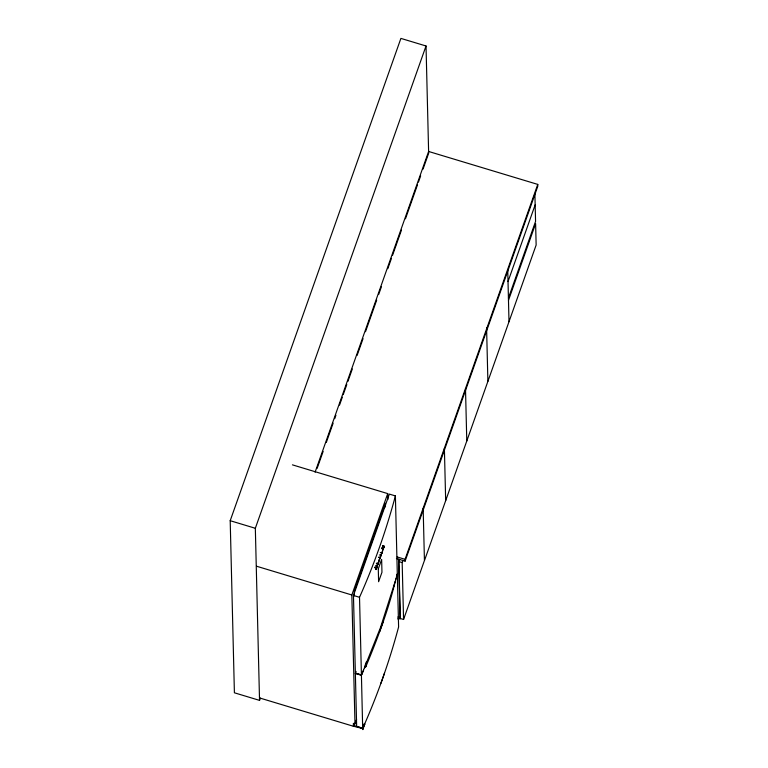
<?xml version="1.0" encoding="UTF-8"?>
<svg xmlns="http://www.w3.org/2000/svg" width="768" height="768" viewBox="0 0 768 768"><rect width="100%" height="100%" fill="white"/><g stroke="black" fill="none" stroke-linecap="round" stroke-linejoin="round"><path stroke-width="1.15" d="M381.043 555.12L381.811 552.998M380.534 556.493L380.678 555.744M382.032 552.864L382.81 549.763L382.426 551.722M376.138 569.098L377.405 565.766L376.013 569.597L376.944 567.322L376.176 569.107M379.68 558.758L379.526 559.93L379.507 559.248M380.285 557.05L380.131 558.221L380.112 557.539M380.726 555.792L381.053 554.803M381.811 548.64C383.462 550.435 385.142 545.098 382.704 545.76M374.89 567.706L376.253 568.205L377.184 565.805L375.946 569.107L376.992 566.4M378.182 563.328L377.674 564.864L378.106 562.992M383.645 547.517L383.962 546.451M362.918 729.101L362.851 729.6L364.742 723.946L362.678 728.554L353.328 726.202M383.146 548.851C382.186 551.155 385.248 547.037 381.782 548.438M364.704 724.435L364.502 723.869M395.395 495.917C386.15 530.592 374.122 564.518 359.52 597.293L361.421 675.072L355.363 673.238L353.462 595.469L389.338 494.093L395.395 495.917L397.296 573.696L395.904 579.101M396.614 576.518L397.306 573.926L398.602 626.976C389.347 661.651 377.318 695.578 362.726 728.352L356.659 726.528L355.363 673.469L356.093 671.424M379.018 560.65C379.181 561.965 377.923 562.714 380.448 556.378M395.894 578.87C388.79 608.938 377.712 638.17 365.818 666.739L365.779 665.299L364.675 667.882M395.184 581.453L380.496 627.533L361.43 675.302L362.678 728.554M376.234 568.147L376.934 566.381M378.979 560.563L379.258 559.766M384.067 546.931L383.174 549.053M384.038 546.998L383.808 547.555M260.342 698.122L259.536 700.378L234.403 692.794L230.198 520.704L400.896 38.4L426.029 45.984L428.659 153.542M259.536 700.378L255.331 528.278L426.029 45.984M315.091 472.195L428.611 151.469L537.754 184.406L537.802 186.202L405.101 561.139L396.403 558.509M317.136 468.355L323.136 451.411M326.333 442.378L333.13 423.178M334.723 418.666L335.923 415.277M339.523 405.11L342.317 397.21M343.229 394.637L346.8 384.557M347.914 381.398L352.31 368.976M357.101 355.421L363.053 338.621M365.501 331.709L376.694 300.086M378.691 294.442L381.485 286.531M387.792 268.704L391.478 258.298M392.534 255.331L396.086 245.299M396.278 244.752L401.472 230.064M405.466 218.774L417.456 184.896M418.445 182.102L420.653 175.862M423.053 169.085L428.246 154.406M259.718 697.987L353.443 726.269L353.366 723.398L354.989 723.878L351.84 594.979L387.715 493.603L292.426 464.851M378.394 562.186L378.269 563.146M378.72 562.013L378.49 562.656L378.422 562.118M382.07 552.749L382.368 551.741M423.158 508.368L424.435 560.506L403.565 619.478L400.262 618.48L398.87 561.59L399.658 559.373M362.371 672.077L361.363 674.909L355.411 673.104M365.174 665.299L366.374 661.92M403.565 619.478L402.173 562.589L402.96 560.362M405.101 561.139L405.062 559.334L537.754 184.406M379.622 631.738L383.213 621.59M508.013 281.539L535.162 204.845M354.211 723.312L353.472 725.414L362.669 728.189L364.339 723.466M353.443 726.269L354.24 724.013M354.989 723.878L356.582 719.376M508.426 298.099L535.565 221.414L534.883 193.613M508.474 300.336L535.622 223.642L536.141 245.03L424.56 560.314M398.16 619.632L398.957 617.386M380.89 683.347L384.48 673.2M381.562 553.402L381.926 552.432L381.254 554.89M384.086 546.096L382.608 546.038M381.638 553.018L380.304 552.538M363.6 670.128L361.421 675.072M378.307 563.232L378.72 562.032M382.666 545.856L384.096 546.24M382.57 546.144L383.923 546.557L382.541 546.25M381.917 548.016L383.309 548.314M381.878 548.122L383.232 548.534M381.85 548.218L383.174 548.726M397.104 556.934L405.062 559.334M379.45 554.957L380.842 555.245M398.87 561.59L402.173 562.589M378.701 557.251L380.093 557.578M378.672 557.338L380.026 557.75M377.885 563.645L376.531 563.232L377.837 563.818M376.435 563.578L377.789 563.981M376.397 563.731L377.75 564.134M230.198 520.704L255.331 528.278M375.648 565.574L377.002 565.987M375.072 567.072L376.426 567.485M375.062 567.245L376.426 567.648M374.976 567.389L376.368 567.83M374.918 567.648L376.32 567.946M393.456 585.398L394.493 585.706M256.55 566.227L351.84 594.979M353.462 595.469L359.52 597.293M397.824 616.982L400.109 617.664M397.862 618.278L400.147 618.97L398.678 559.2M364.781 666.422L365.818 666.739M355.363 673.469L361.43 675.302M381.101 555.13L380.563 557.011L380.477 556.33M507.725 269.443L509.002 321.715M486.586 327.898L487.891 381.37M465.504 388.742L466.781 441.014M444.384 448.387L445.67 500.669M387.715 493.603L387.859 499.574M385.459 506.88L385.373 503.29L354.317 591.034L354.442 595.814M378.288 568.963L378.605 581.722L381.955 572.294L381.648 559.45L378.288 568.906"/></g></svg>
